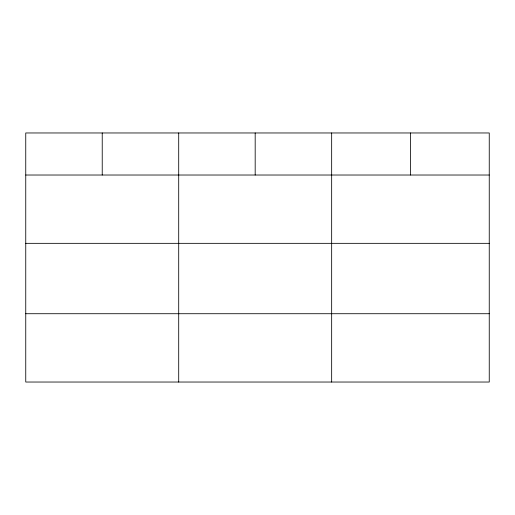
<?xml version="1.0" encoding="UTF-8"?>
<svg xmlns="http://www.w3.org/2000/svg" width="515" height="515" viewBox="0 0 515 515"><rect width="100%" height="100%" fill="white"/><g stroke="black" fill="none" stroke-linecap="round" stroke-linejoin="round"><path stroke-width="0.77" d="M489.25 243.338L489.25 132.967L25.75 132.967L25.75 382.033L489.25 382.033L489.25 243.338L25.75 243.338M25.75 175.023L489.25 175.023M25.75 313.719L489.25 313.719M410.455 132.967L410.455 175.023M331.66 132.967L331.66 382.033M255.183 132.967L255.183 175.023M178.705 132.967L178.705 382.033M102.228 132.967L102.228 175.023"/></g></svg>
